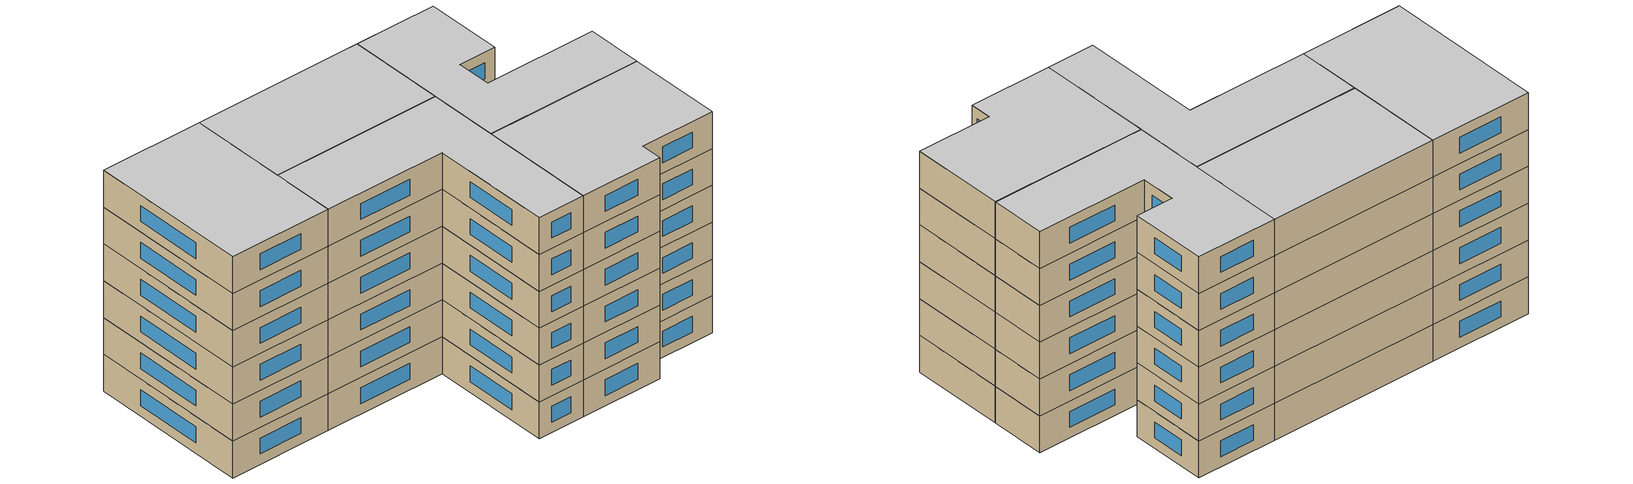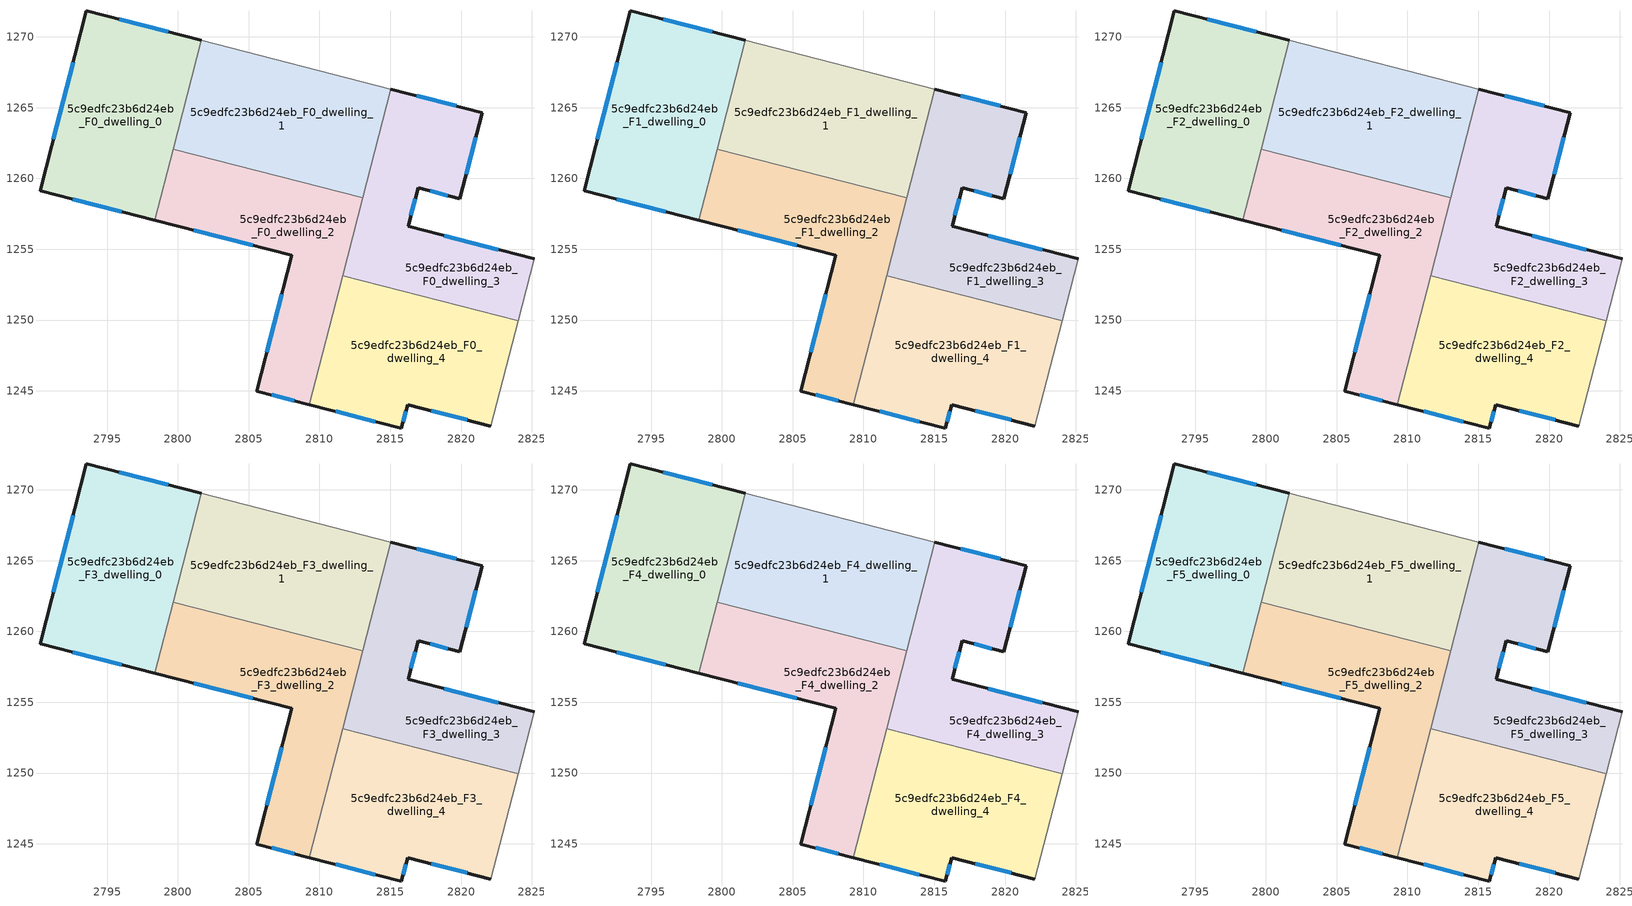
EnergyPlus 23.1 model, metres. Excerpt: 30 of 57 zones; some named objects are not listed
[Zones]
5c9edfc23b6d24eb_F0_dwelling_0
 floor ground (EU_floor_Construction): 2801.64,1269.76 2798.36,1257.05 2790.26,1259.14 2793.54,1271.84 z0
 wall outside (EU_wall_Construction): 2801.64,1269.76 2793.54,1271.84 2790.26,1259.14 2798.36,1257.05 z0:3
 wall to 5c9edfc23b6d24eb_F0_dwelling_1 (EU_wall_Construction): 2799.66,1262.07 2801.64,1269.76 z0:3
 wall to 5c9edfc23b6d24eb_F0_dwelling_2 (EU_wall_Construction): 2798.36,1257.05 2799.66,1262.07 z0:3
 window (EU_Window_Construction): 2792.58,1258.54 2796.05,1257.65 / 2792.6,1268.21 2791.2,1262.77 / 2799.32,1270.35 2795.85,1271.25 z0.86:2.14
5c9edfc23b6d24eb_F0_dwelling_1
 floor ground (EU_floor_Construction): 2815.03,1266.3 2813.05,1258.62 2799.66,1262.07 2801.64,1269.76 z0
 wall to 5c9edfc23b6d24eb_F0_dwelling_2 (EU_wall_Construction): 2799.66,1262.07 2813.05,1258.62 z0:3
 wall adiabatic (EU_wall_Construction): 2815.03,1266.3 2801.64,1269.76 z0:3
 wall to 5c9edfc23b6d24eb_F0_dwelling_3 (EU_wall_Construction): 2813.05,1258.62 2815.03,1266.3 z0:3
5c9edfc23b6d24eb_F0_dwelling_2
 floor ground (EU_floor_Construction): 2813.05,1258.62 2809.29,1244.03 2805.57,1244.99 2808.04,1254.56 2798.36,1257.05 2799.66,1262.07 z0
 wall outside (EU_wall_Construction): 2798.36,1257.05 2808.04,1254.56 2805.57,1244.99 2809.29,1244.03 z0:3
 wall to 5c9edfc23b6d24eb_F0_dwelling_4 (EU_wall_Construction): 2809.29,1244.03 2811.64,1253.13 z0:3
 wall to 5c9edfc23b6d24eb_F0_dwelling_3 (EU_wall_Construction): 2811.64,1253.13 2813.05,1258.62 z0:3
 window (EU_Window_Construction): 2806.63,1244.71 2808.23,1244.3 / 2807.33,1251.82 2806.27,1247.72 / 2801.13,1256.34 2805.27,1255.27 z0.86:2.14
5c9edfc23b6d24eb_F0_dwelling_3
 floor ground (EU_floor_Construction): 2821.49,1264.64 2819.92,1258.57 2816.96,1259.33 2816.26,1256.61 2825.15,1254.32 2824.02,1249.94 2811.64,1253.13 2815.03,1266.3 z0
 wall outside (EU_wall_Construction): 2825.15,1254.32 2816.26,1256.61 2816.96,1259.33 2819.92,1258.57 2821.49,1264.64 2815.03,1266.3 z0:3
 wall adiabatic (EU_wall_Construction): 2824.02,1249.94 2825.15,1254.32 z0:3
 wall to 5c9edfc23b6d24eb_F0_dwelling_4 (EU_wall_Construction): 2811.64,1253.13 2824.02,1249.94 z0:3
 window (EU_Window_Construction): 2820.37,1260.3 2821.04,1262.9 / 2817.81,1259.11 2819.08,1258.79 / 2816.46,1257.39 2816.76,1258.56 / 2822.61,1254.97 2818.8,1255.96 / 2819.64,1265.11 2816.88,1265.83 z0.86:2.14
5c9edfc23b6d24eb_F0_dwelling_4
 floor ground (EU_floor_Construction): 2824.02,1249.94 2822.1,1242.51 2816.22,1244.03 2815.79,1242.35 2809.29,1244.03 2811.64,1253.13 z0
 wall outside (EU_wall_Construction): 2809.29,1244.03 2815.79,1242.35 2816.22,1244.03 2822.1,1242.51 z0:3
 wall adiabatic (EU_wall_Construction): 2822.1,1242.51 2824.02,1249.94 z0:3
 window (EU_Window_Construction): 2811.15,1243.55 2813.93,1242.83 / 2817.9,1243.59 2820.42,1242.94 / 2815.91,1242.83 2816.1,1243.55 z0.86:2.14
5c9edfc23b6d24eb_F1_dwelling_0
 floor to 5c9edfc23b6d24eb_F0_dwelling_0 (EU_floor_Construction): 2801.64,1269.76 2798.36,1257.05 2790.26,1259.14 2793.54,1271.84 z3
 wall outside (EU_wall_Construction): 2801.64,1269.76 2793.54,1271.84 2790.26,1259.14 2798.36,1257.05 z3:6
 wall to 5c9edfc23b6d24eb_F1_dwelling_1 (EU_wall_Construction): 2799.66,1262.07 2801.64,1269.76 z3:6
 wall to 5c9edfc23b6d24eb_F1_dwelling_2 (EU_wall_Construction): 2798.36,1257.05 2799.66,1262.07 z3:6
 window (EU_Window_Construction): 2792.58,1258.54 2796.05,1257.65 / 2792.6,1268.21 2791.2,1262.77 / 2799.32,1270.35 2795.85,1271.25 z3.86:5.14
5c9edfc23b6d24eb_F1_dwelling_1
 floor to 5c9edfc23b6d24eb_F0_dwelling_1 (EU_floor_Construction): 2815.03,1266.3 2813.05,1258.62 2799.66,1262.07 2801.64,1269.76 z3
 wall to 5c9edfc23b6d24eb_F1_dwelling_2 (EU_wall_Construction): 2799.66,1262.07 2813.05,1258.62 z3:6
 wall adiabatic (EU_wall_Construction): 2815.03,1266.3 2801.64,1269.76 z3:6
 wall to 5c9edfc23b6d24eb_F1_dwelling_3 (EU_wall_Construction): 2813.05,1258.62 2815.03,1266.3 z3:6
5c9edfc23b6d24eb_F1_dwelling_2
 floor to 5c9edfc23b6d24eb_F0_dwelling_2 (EU_floor_Construction): 2813.05,1258.62 2809.29,1244.03 2805.57,1244.99 2808.04,1254.56 2798.36,1257.05 2799.66,1262.07 z3
 wall outside (EU_wall_Construction): 2798.36,1257.05 2808.04,1254.56 2805.57,1244.99 2809.29,1244.03 z3:6
 wall to 5c9edfc23b6d24eb_F1_dwelling_4 (EU_wall_Construction): 2809.29,1244.03 2811.64,1253.13 z3:6
 wall to 5c9edfc23b6d24eb_F1_dwelling_3 (EU_wall_Construction): 2811.64,1253.13 2813.05,1258.62 z3:6
 window (EU_Window_Construction): 2806.63,1244.71 2808.23,1244.3 / 2807.33,1251.82 2806.27,1247.72 / 2801.13,1256.34 2805.27,1255.27 z3.86:5.14
5c9edfc23b6d24eb_F1_dwelling_3
 floor to 5c9edfc23b6d24eb_F0_dwelling_3 (EU_floor_Construction): 2821.49,1264.64 2819.92,1258.57 2816.96,1259.33 2816.26,1256.61 2825.15,1254.32 2824.02,1249.94 2811.64,1253.13 2815.03,1266.3 z3
 wall outside (EU_wall_Construction): 2825.15,1254.32 2816.26,1256.61 2816.96,1259.33 2819.92,1258.57 2821.49,1264.64 2815.03,1266.3 z3:6
 wall adiabatic (EU_wall_Construction): 2824.02,1249.94 2825.15,1254.32 z3:6
 wall to 5c9edfc23b6d24eb_F1_dwelling_4 (EU_wall_Construction): 2811.64,1253.13 2824.02,1249.94 z3:6
 window (EU_Window_Construction): 2820.37,1260.3 2821.04,1262.9 / 2817.81,1259.11 2819.08,1258.79 / 2816.46,1257.39 2816.76,1258.56 / 2822.61,1254.97 2818.8,1255.96 / 2819.64,1265.11 2816.88,1265.83 z3.86:5.14
5c9edfc23b6d24eb_F1_dwelling_4
 floor to 5c9edfc23b6d24eb_F0_dwelling_4 (EU_floor_Construction): 2824.02,1249.94 2822.1,1242.51 2816.22,1244.03 2815.79,1242.35 2809.29,1244.03 2811.64,1253.13 z3
 wall outside (EU_wall_Construction): 2809.29,1244.03 2815.79,1242.35 2816.22,1244.03 2822.1,1242.51 z3:6
 wall adiabatic (EU_wall_Construction): 2822.1,1242.51 2824.02,1249.94 z3:6
 window (EU_Window_Construction): 2811.15,1243.55 2813.93,1242.83 / 2817.9,1243.59 2820.42,1242.94 / 2815.91,1242.83 2816.1,1243.55 z3.86:5.14
5c9edfc23b6d24eb_F2_dwelling_0
 floor to 5c9edfc23b6d24eb_F1_dwelling_0 (EU_floor_Construction): 2801.64,1269.76 2798.36,1257.05 2790.26,1259.14 2793.54,1271.84 z6
 wall outside (EU_wall_Construction): 2801.64,1269.76 2793.54,1271.84 2790.26,1259.14 2798.36,1257.05 z6:9
 wall to 5c9edfc23b6d24eb_F2_dwelling_1 (EU_wall_Construction): 2799.66,1262.07 2801.64,1269.76 z6:9
 wall to 5c9edfc23b6d24eb_F2_dwelling_2 (EU_wall_Construction): 2798.36,1257.05 2799.66,1262.07 z6:9
 window (EU_Window_Construction): 2792.58,1258.54 2796.05,1257.65 / 2792.6,1268.21 2791.2,1262.77 / 2799.32,1270.35 2795.85,1271.25 z6.86:8.14
5c9edfc23b6d24eb_F2_dwelling_1
 floor to 5c9edfc23b6d24eb_F1_dwelling_1 (EU_floor_Construction): 2815.03,1266.3 2813.05,1258.62 2799.66,1262.07 2801.64,1269.76 z6
 wall to 5c9edfc23b6d24eb_F2_dwelling_2 (EU_wall_Construction): 2799.66,1262.07 2813.05,1258.62 z6:9
 wall adiabatic (EU_wall_Construction): 2815.03,1266.3 2801.64,1269.76 z6:9
 wall to 5c9edfc23b6d24eb_F2_dwelling_3 (EU_wall_Construction): 2813.05,1258.62 2815.03,1266.3 z6:9
5c9edfc23b6d24eb_F2_dwelling_2
 floor to 5c9edfc23b6d24eb_F1_dwelling_2 (EU_floor_Construction): 2813.05,1258.62 2809.29,1244.03 2805.57,1244.99 2808.04,1254.56 2798.36,1257.05 2799.66,1262.07 z6
 wall outside (EU_wall_Construction): 2798.36,1257.05 2808.04,1254.56 2805.57,1244.99 2809.29,1244.03 z6:9
 wall to 5c9edfc23b6d24eb_F2_dwelling_4 (EU_wall_Construction): 2809.29,1244.03 2811.64,1253.13 z6:9
 wall to 5c9edfc23b6d24eb_F2_dwelling_3 (EU_wall_Construction): 2811.64,1253.13 2813.05,1258.62 z6:9
 window (EU_Window_Construction): 2806.63,1244.71 2808.23,1244.3 / 2807.33,1251.82 2806.27,1247.72 / 2801.13,1256.34 2805.27,1255.27 z6.86:8.14
5c9edfc23b6d24eb_F2_dwelling_3
 floor to 5c9edfc23b6d24eb_F1_dwelling_3 (EU_floor_Construction): 2821.49,1264.64 2819.92,1258.57 2816.96,1259.33 2816.26,1256.61 2825.15,1254.32 2824.02,1249.94 2811.64,1253.13 2815.03,1266.3 z6
 wall outside (EU_wall_Construction): 2825.15,1254.32 2816.26,1256.61 2816.96,1259.33 2819.92,1258.57 2821.49,1264.64 2815.03,1266.3 z6:9
 wall adiabatic (EU_wall_Construction): 2824.02,1249.94 2825.15,1254.32 z6:9
 wall to 5c9edfc23b6d24eb_F2_dwelling_4 (EU_wall_Construction): 2811.64,1253.13 2824.02,1249.94 z6:9
 window (EU_Window_Construction): 2820.37,1260.3 2821.04,1262.9 / 2817.81,1259.11 2819.08,1258.79 / 2816.46,1257.39 2816.76,1258.56 / 2822.61,1254.97 2818.8,1255.96 / 2819.64,1265.11 2816.88,1265.83 z6.86:8.14
5c9edfc23b6d24eb_F2_dwelling_4
 floor to 5c9edfc23b6d24eb_F1_dwelling_4 (EU_floor_Construction): 2824.02,1249.94 2822.1,1242.51 2816.22,1244.03 2815.79,1242.35 2809.29,1244.03 2811.64,1253.13 z6
 wall outside (EU_wall_Construction): 2809.29,1244.03 2815.79,1242.35 2816.22,1244.03 2822.1,1242.51 z6:9
 wall adiabatic (EU_wall_Construction): 2822.1,1242.51 2824.02,1249.94 z6:9
 window (EU_Window_Construction): 2811.15,1243.55 2813.93,1242.83 / 2817.9,1243.59 2820.42,1242.94 / 2815.91,1242.83 2816.1,1243.55 z6.86:8.14
5c9edfc23b6d24eb_F3_dwelling_0
 floor to 5c9edfc23b6d24eb_F2_dwelling_0 (EU_floor_Construction): 2801.64,1269.76 2798.36,1257.05 2790.26,1259.14 2793.54,1271.84 z9
 wall outside (EU_wall_Construction): 2801.64,1269.76 2793.54,1271.84 2790.26,1259.14 2798.36,1257.05 z9:12
 wall to 5c9edfc23b6d24eb_F3_dwelling_1 (EU_wall_Construction): 2799.66,1262.07 2801.64,1269.76 z9:12
 wall to 5c9edfc23b6d24eb_F3_dwelling_2 (EU_wall_Construction): 2798.36,1257.05 2799.66,1262.07 z9:12
 window (EU_Window_Construction): 2792.58,1258.54 2796.05,1257.65 / 2792.6,1268.21 2791.2,1262.77 / 2799.32,1270.35 2795.85,1271.25 z9.86:11.14
5c9edfc23b6d24eb_F3_dwelling_1
 floor to 5c9edfc23b6d24eb_F2_dwelling_1 (EU_floor_Construction): 2815.03,1266.3 2813.05,1258.62 2799.66,1262.07 2801.64,1269.76 z9
 wall to 5c9edfc23b6d24eb_F3_dwelling_2 (EU_wall_Construction): 2799.66,1262.07 2813.05,1258.62 z9:12
 wall adiabatic (EU_wall_Construction): 2815.03,1266.3 2801.64,1269.76 z9:12
 wall to 5c9edfc23b6d24eb_F3_dwelling_3 (EU_wall_Construction): 2813.05,1258.62 2815.03,1266.3 z9:12
5c9edfc23b6d24eb_F3_dwelling_2
 floor to 5c9edfc23b6d24eb_F2_dwelling_2 (EU_floor_Construction): 2813.05,1258.62 2809.29,1244.03 2805.57,1244.99 2808.04,1254.56 2798.36,1257.05 2799.66,1262.07 z9
 wall outside (EU_wall_Construction): 2798.36,1257.05 2808.04,1254.56 2805.57,1244.99 2809.29,1244.03 z9:12
 wall to 5c9edfc23b6d24eb_F3_dwelling_4 (EU_wall_Construction): 2809.29,1244.03 2811.64,1253.13 z9:12
 wall to 5c9edfc23b6d24eb_F3_dwelling_3 (EU_wall_Construction): 2811.64,1253.13 2813.05,1258.62 z9:12
 window (EU_Window_Construction): 2806.63,1244.71 2808.23,1244.3 / 2807.33,1251.82 2806.27,1247.72 / 2801.13,1256.34 2805.27,1255.27 z9.86:11.14
5c9edfc23b6d24eb_F3_dwelling_3
 floor to 5c9edfc23b6d24eb_F2_dwelling_3 (EU_floor_Construction): 2821.49,1264.64 2819.92,1258.57 2816.96,1259.33 2816.26,1256.61 2825.15,1254.32 2824.02,1249.94 2811.64,1253.13 2815.03,1266.3 z9
 wall outside (EU_wall_Construction): 2825.15,1254.32 2816.26,1256.61 2816.96,1259.33 2819.92,1258.57 2821.49,1264.64 2815.03,1266.3 z9:12
 wall adiabatic (EU_wall_Construction): 2824.02,1249.94 2825.15,1254.32 z9:12
 wall to 5c9edfc23b6d24eb_F3_dwelling_4 (EU_wall_Construction): 2811.64,1253.13 2824.02,1249.94 z9:12
 window (EU_Window_Construction): 2820.37,1260.3 2821.04,1262.9 / 2817.81,1259.11 2819.08,1258.79 / 2816.46,1257.39 2816.76,1258.56 / 2822.61,1254.97 2818.8,1255.96 / 2819.64,1265.11 2816.88,1265.83 z9.86:11.14
5c9edfc23b6d24eb_F3_dwelling_4
 floor to 5c9edfc23b6d24eb_F2_dwelling_4 (EU_floor_Construction): 2824.02,1249.94 2822.1,1242.51 2816.22,1244.03 2815.79,1242.35 2809.29,1244.03 2811.64,1253.13 z9
 wall outside (EU_wall_Construction): 2809.29,1244.03 2815.79,1242.35 2816.22,1244.03 2822.1,1242.51 z9:12
 wall adiabatic (EU_wall_Construction): 2822.1,1242.51 2824.02,1249.94 z9:12
 window (EU_Window_Construction): 2811.15,1243.55 2813.93,1242.83 / 2817.9,1243.59 2820.42,1242.94 / 2815.91,1242.83 2816.1,1243.55 z9.86:11.14
5c9edfc23b6d24eb_F4_dwelling_0
 floor to 5c9edfc23b6d24eb_F3_dwelling_0 (EU_floor_Construction): 2801.64,1269.76 2798.36,1257.05 2790.26,1259.14 2793.54,1271.84 z12
 wall outside (EU_wall_Construction): 2801.64,1269.76 2793.54,1271.84 2790.26,1259.14 2798.36,1257.05 z12:15
 wall to 5c9edfc23b6d24eb_F4_dwelling_1 (EU_wall_Construction): 2799.66,1262.07 2801.64,1269.76 z12:15
 wall to 5c9edfc23b6d24eb_F4_dwelling_2 (EU_wall_Construction): 2798.36,1257.05 2799.66,1262.07 z12:15
 window (EU_Window_Construction): 2792.58,1258.54 2796.05,1257.65 / 2792.6,1268.21 2791.2,1262.77 / 2799.32,1270.35 2795.85,1271.25 z12.86:14.14
5c9edfc23b6d24eb_F4_dwelling_1
 floor to 5c9edfc23b6d24eb_F3_dwelling_1 (EU_floor_Construction): 2815.03,1266.3 2813.05,1258.62 2799.66,1262.07 2801.64,1269.76 z12
 wall to 5c9edfc23b6d24eb_F4_dwelling_2 (EU_wall_Construction): 2799.66,1262.07 2813.05,1258.62 z12:15
 wall adiabatic (EU_wall_Construction): 2815.03,1266.3 2801.64,1269.76 z12:15
 wall to 5c9edfc23b6d24eb_F4_dwelling_3 (EU_wall_Construction): 2813.05,1258.62 2815.03,1266.3 z12:15
5c9edfc23b6d24eb_F4_dwelling_2
 floor to 5c9edfc23b6d24eb_F3_dwelling_2 (EU_floor_Construction): 2813.05,1258.62 2809.29,1244.03 2805.57,1244.99 2808.04,1254.56 2798.36,1257.05 2799.66,1262.07 z12
 wall outside (EU_wall_Construction): 2798.36,1257.05 2808.04,1254.56 2805.57,1244.99 2809.29,1244.03 z12:15
 wall to 5c9edfc23b6d24eb_F4_dwelling_4 (EU_wall_Construction): 2809.29,1244.03 2811.64,1253.13 z12:15
 wall to 5c9edfc23b6d24eb_F4_dwelling_3 (EU_wall_Construction): 2811.64,1253.13 2813.05,1258.62 z12:15
 window (EU_Window_Construction): 2806.63,1244.71 2808.23,1244.3 / 2807.33,1251.82 2806.27,1247.72 / 2801.13,1256.34 2805.27,1255.27 z12.86:14.14
5c9edfc23b6d24eb_F4_dwelling_3
 floor to 5c9edfc23b6d24eb_F3_dwelling_3 (EU_floor_Construction): 2821.49,1264.64 2819.92,1258.57 2816.96,1259.33 2816.26,1256.61 2825.15,1254.32 2824.02,1249.94 2811.64,1253.13 2815.03,1266.3 z12
 wall outside (EU_wall_Construction): 2825.15,1254.32 2816.26,1256.61 2816.96,1259.33 2819.92,1258.57 2821.49,1264.64 2815.03,1266.3 z12:15
 wall adiabatic (EU_wall_Construction): 2824.02,1249.94 2825.15,1254.32 z12:15
 wall to 5c9edfc23b6d24eb_F4_dwelling_4 (EU_wall_Construction): 2811.64,1253.13 2824.02,1249.94 z12:15
 window (EU_Window_Construction): 2820.37,1260.3 2821.04,1262.9 / 2817.81,1259.11 2819.08,1258.79 / 2816.46,1257.39 2816.76,1258.56 / 2822.61,1254.97 2818.8,1255.96 / 2819.64,1265.11 2816.88,1265.83 z12.86:14.14
5c9edfc23b6d24eb_F4_dwelling_4
 floor to 5c9edfc23b6d24eb_F3_dwelling_4 (EU_floor_Construction): 2824.02,1249.94 2822.1,1242.51 2816.22,1244.03 2815.79,1242.35 2809.29,1244.03 2811.64,1253.13 z12
 wall outside (EU_wall_Construction): 2809.29,1244.03 2815.79,1242.35 2816.22,1244.03 2822.1,1242.51 z12:15
 wall adiabatic (EU_wall_Construction): 2822.1,1242.51 2824.02,1249.94 z12:15
 window (EU_Window_Construction): 2811.15,1243.55 2813.93,1242.83 / 2817.9,1243.59 2820.42,1242.94 / 2815.91,1242.83 2816.1,1243.55 z12.86:14.14
5c9edfc23b6d24eb_F5_dwelling_0
 floor to 5c9edfc23b6d24eb_F4_dwelling_0 (EU_floor_Construction): 2801.64,1269.76 2798.36,1257.05 2790.26,1259.14 2793.54,1271.84 z15
 wall outside (EU_wall_Construction): 2801.64,1269.76 2793.54,1271.84 2790.26,1259.14 2798.36,1257.05 z15:18
 wall to 5c9edfc23b6d24eb_F5_dwelling_1 (EU_wall_Construction): 2799.66,1262.07 2801.64,1269.76 z15:18
 wall to 5c9edfc23b6d24eb_F5_dwelling_2 (EU_wall_Construction): 2798.36,1257.05 2799.66,1262.07 z15:18
 window (EU_Window_Construction): 2792.58,1258.54 2796.05,1257.65 / 2792.6,1268.21 2791.2,1262.77 / 2799.32,1270.35 2795.85,1271.25 z15.86:17.14
 ceiling to 5c9edfc23b6d24eb_F6_dwelling_0 (EU_floor_Construction): 2798.36,1257.05 2801.64,1269.76 2793.54,1271.84 2790.26,1259.14 z18
5c9edfc23b6d24eb_F5_dwelling_1
 floor to 5c9edfc23b6d24eb_F4_dwelling_1 (EU_floor_Construction): 2815.03,1266.3 2813.05,1258.62 2799.66,1262.07 2801.64,1269.76 z15
 wall to 5c9edfc23b6d24eb_F5_dwelling_2 (EU_wall_Construction): 2799.66,1262.07 2813.05,1258.62 z15:18
 wall adiabatic (EU_wall_Construction): 2815.03,1266.3 2801.64,1269.76 z15:18
 wall to 5c9edfc23b6d24eb_F5_dwelling_3 (EU_wall_Construction): 2813.05,1258.62 2815.03,1266.3 z15:18
 ceiling to 5c9edfc23b6d24eb_F6_dwelling_1 (EU_floor_Construction): 2813.05,1258.62 2815.03,1266.3 2801.64,1269.76 2799.66,1262.07 z18
5c9edfc23b6d24eb_F5_dwelling_2
 floor to 5c9edfc23b6d24eb_F4_dwelling_2 (EU_floor_Construction): 2813.05,1258.62 2809.29,1244.03 2805.57,1244.99 2808.04,1254.56 2798.36,1257.05 2799.66,1262.07 z15
 wall outside (EU_wall_Construction): 2798.36,1257.05 2808.04,1254.56 2805.57,1244.99 2809.29,1244.03 z15:18
 wall to 5c9edfc23b6d24eb_F5_dwelling_4 (EU_wall_Construction): 2809.29,1244.03 2811.64,1253.13 z15:18
 wall to 5c9edfc23b6d24eb_F5_dwelling_3 (EU_wall_Construction): 2811.64,1253.13 2813.05,1258.62 z15:18
 window (EU_Window_Construction): 2806.63,1244.71 2808.23,1244.3 / 2807.33,1251.82 2806.27,1247.72 / 2801.13,1256.34 2805.27,1255.27 z15.86:17.14
 ceiling to 5c9edfc23b6d24eb_F6_dwelling_2 (EU_floor_Construction): 2809.29,1244.03 2813.05,1258.62 2799.66,1262.07 2798.36,1257.05 2808.04,1254.56 2805.57,1244.99 z18
5c9edfc23b6d24eb_F5_dwelling_3
 floor to 5c9edfc23b6d24eb_F4_dwelling_3 (EU_floor_Construction): 2821.49,1264.64 2819.92,1258.57 2816.96,1259.33 2816.26,1256.61 2825.15,1254.32 2824.02,1249.94 2811.64,1253.13 2815.03,1266.3 z15
 wall outside (EU_wall_Construction): 2825.15,1254.32 2816.26,1256.61 2816.96,1259.33 2819.92,1258.57 2821.49,1264.64 2815.03,1266.3 z15:18
 wall adiabatic (EU_wall_Construction): 2824.02,1249.94 2825.15,1254.32 z15:18
 wall to 5c9edfc23b6d24eb_F5_dwelling_4 (EU_wall_Construction): 2811.64,1253.13 2824.02,1249.94 z15:18
 window (EU_Window_Construction): 2820.37,1260.3 2821.04,1262.9 / 2817.81,1259.11 2819.08,1258.79 / 2816.46,1257.39 2816.76,1258.56 / 2822.61,1254.97 2818.8,1255.96 / 2819.64,1265.11 2816.88,1265.83 z15.86:17.14
 ceiling to 5c9edfc23b6d24eb_F6_dwelling_3 (EU_floor_Construction): 2824.02,1249.94 2825.15,1254.32 2816.26,1256.61 2816.96,1259.33 2819.92,1258.57 2821.49,1264.64 2815.03,1266.3 2811.64,1253.13 z18
5c9edfc23b6d24eb_F5_dwelling_4
 floor to 5c9edfc23b6d24eb_F4_dwelling_4 (EU_floor_Construction): 2824.02,1249.94 2822.1,1242.51 2816.22,1244.03 2815.79,1242.35 2809.29,1244.03 2811.64,1253.13 z15
 wall outside (EU_wall_Construction): 2809.29,1244.03 2815.79,1242.35 2816.22,1244.03 2822.1,1242.51 z15:18
 wall adiabatic (EU_wall_Construction): 2822.1,1242.51 2824.02,1249.94 z15:18
 window (EU_Window_Construction): 2811.15,1243.55 2813.93,1242.83 / 2817.9,1243.59 2820.42,1242.94 / 2815.91,1242.83 2816.1,1243.55 z15.86:17.14
 ceiling to 5c9edfc23b6d24eb_F6_dwelling_4 (EU_floor_Construction): 2822.1,1242.51 2824.02,1249.94 2811.64,1253.13 2809.29,1244.03 2815.79,1242.35 2816.22,1244.03 z18
[Building]
EU S2 Campaign: North Axis=0; Terrain=City; Solar Distribution=FullExterior
[Site:Location]
Helsinki-Vantaa.AP: Latitude=60.317; Longitude=24.963; Time Zone=2; Elevation=54.6
[SizingPeriod:WeatherFileDays]
AnnualSizingPeriod: Begin Month=1; Begin Day of Month=1; End Month=12; End Day of Month=31; Day of Week for Start Day=Monday; Use Weather File Daylight Saving Period=No; Use Weather File Rain and Snow Indicators=No
[MATERIAL]
EU_InternalMass_Material: Roughness=MediumRough; Thickness=0.1; Conductivity=1; Density=1800; Specific Heat=900; Thermal Absorptance=0.9; Solar Absorptance=0.7; Visible Absorptance=0.7
[MATERIAL:NOMASS] Roughness=MediumRough; Thermal Absorptance=0.9; Solar Absorptance=0.7; Visible Absorptance=0.7
Name | Thermal Resistance
EU_wall_NoMass | 5.91765
EU_floor_NoMass | 6.2875
[WINDOWMATERIAL:SIMPLEGLAZINGSYSTEM]
EU_Window_SimpleGlazing: UFactor=0.994035; Solar Heat Gain Coefficient=0.7; Visible Transmittance=0.7
[CONSTRUCTION]
EU_wall_Construction: EU_wall_NoMass
EU_floor_Construction: EU_floor_NoMass
EU_Window_Construction: EU_Window_SimpleGlazing
EU_InternalMass_Construction: EU_InternalMass_Material
[ZONE] Type=1; Multiplier=1; Ceiling Height=autocalculate; Floor Area=autocalculate; Part of Total Floor Area=Yes
Name | Volume
5c9edfc23b6d24eb_F0_dwelling_0; 5c9edfc23b6d24eb_F1_dwelling_0; 5c9edfc23b6d24eb_F2_dwelling_0; 5c9edfc23b6d24eb_F3_dwelling_0; 5c9edfc23b6d24eb_F4_dwelling_0; 5c9edfc23b6d24eb_F5_dwelling_0 | 329.24
5c9edfc23b6d24eb_F0_dwelling_1; 5c9edfc23b6d24eb_F1_dwelling_1; 5c9edfc23b6d24eb_F2_dwelling_1; 5c9edfc23b6d24eb_F3_dwelling_1; 5c9edfc23b6d24eb_F4_dwelling_1; 5c9edfc23b6d24eb_F5_dwelling_1 | 329.251
5c9edfc23b6d24eb_F0_dwelling_2; 5c9edfc23b6d24eb_F1_dwelling_2; 5c9edfc23b6d24eb_F2_dwelling_2; 5c9edfc23b6d24eb_F3_dwelling_2; 5c9edfc23b6d24eb_F4_dwelling_2; 5c9edfc23b6d24eb_F5_dwelling_2 | 329.258
5c9edfc23b6d24eb_F0_dwelling_3; 5c9edfc23b6d24eb_F1_dwelling_3; 5c9edfc23b6d24eb_F2_dwelling_3; 5c9edfc23b6d24eb_F3_dwelling_3; 5c9edfc23b6d24eb_F4_dwelling_3; 5c9edfc23b6d24eb_F5_dwelling_3 | 329.235
5c9edfc23b6d24eb_F0_dwelling_4; 5c9edfc23b6d24eb_F1_dwelling_4; 5c9edfc23b6d24eb_F2_dwelling_4; 5c9edfc23b6d24eb_F3_dwelling_4; 5c9edfc23b6d24eb_F4_dwelling_4; 5c9edfc23b6d24eb_F5_dwelling_4 | 329.231
[INTERNALMASS] Construction=EU_InternalMass_Construction
Name | Zone or ZoneList | Surface Area
5c9edfc23b6d24eb_F0_dwelling_0_EU_InternalMass | 5c9edfc23b6d24eb_F0_dwelling_0 | 109.746
5c9edfc23b6d24eb_F0_dwelling_1_EU_InternalMass | 5c9edfc23b6d24eb_F0_dwelling_1 | 109.748
5c9edfc23b6d24eb_F0_dwelling_2_EU_InternalMass | 5c9edfc23b6d24eb_F0_dwelling_2 | 109.755
5c9edfc23b6d24eb_F0_dwelling_3_EU_InternalMass | 5c9edfc23b6d24eb_F0_dwelling_3 | 109.744
5c9edfc23b6d24eb_F0_dwelling_4_EU_InternalMass | 5c9edfc23b6d24eb_F0_dwelling_4 | 109.743
5c9edfc23b6d24eb_F1_dwelling_0_EU_InternalMass | 5c9edfc23b6d24eb_F1_dwelling_0 | 109.746
5c9edfc23b6d24eb_F1_dwelling_1_EU_InternalMass | 5c9edfc23b6d24eb_F1_dwelling_1 | 109.748
5c9edfc23b6d24eb_F1_dwelling_2_EU_InternalMass | 5c9edfc23b6d24eb_F1_dwelling_2 | 109.755
5c9edfc23b6d24eb_F1_dwelling_3_EU_InternalMass | 5c9edfc23b6d24eb_F1_dwelling_3 | 109.744
5c9edfc23b6d24eb_F1_dwelling_4_EU_InternalMass | 5c9edfc23b6d24eb_F1_dwelling_4 | 109.743
5c9edfc23b6d24eb_F2_dwelling_0_EU_InternalMass | 5c9edfc23b6d24eb_F2_dwelling_0 | 109.746
5c9edfc23b6d24eb_F2_dwelling_1_EU_InternalMass | 5c9edfc23b6d24eb_F2_dwelling_1 | 109.748
5c9edfc23b6d24eb_F2_dwelling_2_EU_InternalMass | 5c9edfc23b6d24eb_F2_dwelling_2 | 109.755
5c9edfc23b6d24eb_F2_dwelling_3_EU_InternalMass | 5c9edfc23b6d24eb_F2_dwelling_3 | 109.744
5c9edfc23b6d24eb_F2_dwelling_4_EU_InternalMass | 5c9edfc23b6d24eb_F2_dwelling_4 | 109.743
5c9edfc23b6d24eb_F3_dwelling_0_EU_InternalMass | 5c9edfc23b6d24eb_F3_dwelling_0 | 109.746
5c9edfc23b6d24eb_F3_dwelling_1_EU_InternalMass | 5c9edfc23b6d24eb_F3_dwelling_1 | 109.748
5c9edfc23b6d24eb_F3_dwelling_2_EU_InternalMass | 5c9edfc23b6d24eb_F3_dwelling_2 | 109.755
5c9edfc23b6d24eb_F3_dwelling_3_EU_InternalMass | 5c9edfc23b6d24eb_F3_dwelling_3 | 109.744
5c9edfc23b6d24eb_F3_dwelling_4_EU_InternalMass | 5c9edfc23b6d24eb_F3_dwelling_4 | 109.743
5c9edfc23b6d24eb_F4_dwelling_0_EU_InternalMass | 5c9edfc23b6d24eb_F4_dwelling_0 | 109.746
5c9edfc23b6d24eb_F4_dwelling_1_EU_InternalMass | 5c9edfc23b6d24eb_F4_dwelling_1 | 109.748
5c9edfc23b6d24eb_F4_dwelling_2_EU_InternalMass | 5c9edfc23b6d24eb_F4_dwelling_2 | 109.755
5c9edfc23b6d24eb_F4_dwelling_3_EU_InternalMass | 5c9edfc23b6d24eb_F4_dwelling_3 | 109.744
5c9edfc23b6d24eb_F4_dwelling_4_EU_InternalMass | 5c9edfc23b6d24eb_F4_dwelling_4 | 109.743
5c9edfc23b6d24eb_F5_dwelling_0_EU_InternalMass | 5c9edfc23b6d24eb_F5_dwelling_0 | 109.746
5c9edfc23b6d24eb_F5_dwelling_1_EU_InternalMass | 5c9edfc23b6d24eb_F5_dwelling_1 | 109.748
5c9edfc23b6d24eb_F5_dwelling_2_EU_InternalMass | 5c9edfc23b6d24eb_F5_dwelling_2 | 109.755
5c9edfc23b6d24eb_F5_dwelling_3_EU_InternalMass | 5c9edfc23b6d24eb_F5_dwelling_3 | 109.744
5c9edfc23b6d24eb_F5_dwelling_4_EU_InternalMass | 5c9edfc23b6d24eb_F5_dwelling_4 | 109.743
[OTHEREQUIPMENT] Fuel Type=Electricity; Design Level Calculation Method=Watts/Area; Power per Zone Floor Area=1; Fraction Latent=0; Fraction Radiant=0; Fraction Lost=0; Carbon Dioxide Generation Rate=0; EndUse Subcategory=EU_Step8_InternalGains
Name | Zone or ZoneList or Space or SpaceList | Schedule
EU_Step8_InternalGain_5c9edfc23b6d24eb_F0_dwelling_0_f000 | 5c9edfc23b6d24eb_F0_dwelling_0 | EU_Step8_GainSchedule_5c9edfc23b6d24eb_F0_dwelling_0_f000
EU_Step8_InternalGain_5c9edfc23b6d24eb_F0_dwelling_1_f000 | 5c9edfc23b6d24eb_F0_dwelling_1 | EU_Step8_GainSchedule_5c9edfc23b6d24eb_F0_dwelling_1_f000
EU_Step8_InternalGain_5c9edfc23b6d24eb_F0_dwelling_2_f000 | 5c9edfc23b6d24eb_F0_dwelling_2 | EU_Step8_GainSchedule_5c9edfc23b6d24eb_F0_dwelling_2_f000
EU_Step8_InternalGain_5c9edfc23b6d24eb_F0_dwelling_3_f000 | 5c9edfc23b6d24eb_F0_dwelling_3 | EU_Step8_GainSchedule_5c9edfc23b6d24eb_F0_dwelling_3_f000
EU_Step8_InternalGain_5c9edfc23b6d24eb_F0_dwelling_4_f000 | 5c9edfc23b6d24eb_F0_dwelling_4 | EU_Step8_GainSchedule_5c9edfc23b6d24eb_F0_dwelling_4_f000
EU_Step8_InternalGain_5c9edfc23b6d24eb_F1_dwelling_0_f000 | 5c9edfc23b6d24eb_F1_dwelling_0 | EU_Step8_GainSchedule_5c9edfc23b6d24eb_F1_dwelling_0_f000
EU_Step8_InternalGain_5c9edfc23b6d24eb_F1_dwelling_1_f000 | 5c9edfc23b6d24eb_F1_dwelling_1 | EU_Step8_GainSchedule_5c9edfc23b6d24eb_F1_dwelling_1_f000
EU_Step8_InternalGain_5c9edfc23b6d24eb_F1_dwelling_2_f000 | 5c9edfc23b6d24eb_F1_dwelling_2 | EU_Step8_GainSchedule_5c9edfc23b6d24eb_F1_dwelling_2_f000
EU_Step8_InternalGain_5c9edfc23b6d24eb_F1_dwelling_3_f000 | 5c9edfc23b6d24eb_F1_dwelling_3 | EU_Step8_GainSchedule_5c9edfc23b6d24eb_F1_dwelling_3_f000
EU_Step8_InternalGain_5c9edfc23b6d24eb_F1_dwelling_4_f000 | 5c9edfc23b6d24eb_F1_dwelling_4 | EU_Step8_GainSchedule_5c9edfc23b6d24eb_F1_dwelling_4_f000
EU_Step8_InternalGain_5c9edfc23b6d24eb_F2_dwelling_0_f000 | 5c9edfc23b6d24eb_F2_dwelling_0 | EU_Step8_GainSchedule_5c9edfc23b6d24eb_F2_dwelling_0_f000
EU_Step8_InternalGain_5c9edfc23b6d24eb_F2_dwelling_1_f000 | 5c9edfc23b6d24eb_F2_dwelling_1 | EU_Step8_GainSchedule_5c9edfc23b6d24eb_F2_dwelling_1_f000
EU_Step8_InternalGain_5c9edfc23b6d24eb_F2_dwelling_2_f000 | 5c9edfc23b6d24eb_F2_dwelling_2 | EU_Step8_GainSchedule_5c9edfc23b6d24eb_F2_dwelling_2_f000
EU_Step8_InternalGain_5c9edfc23b6d24eb_F2_dwelling_3_f000 | 5c9edfc23b6d24eb_F2_dwelling_3 | EU_Step8_GainSchedule_5c9edfc23b6d24eb_F2_dwelling_3_f000
EU_Step8_InternalGain_5c9edfc23b6d24eb_F2_dwelling_4_f000 | 5c9edfc23b6d24eb_F2_dwelling_4 | EU_Step8_GainSchedule_5c9edfc23b6d24eb_F2_dwelling_4_f000
EU_Step8_InternalGain_5c9edfc23b6d24eb_F3_dwelling_0_f000 | 5c9edfc23b6d24eb_F3_dwelling_0 | EU_Step8_GainSchedule_5c9edfc23b6d24eb_F3_dwelling_0_f000
EU_Step8_InternalGain_5c9edfc23b6d24eb_F3_dwelling_1_f000 | 5c9edfc23b6d24eb_F3_dwelling_1 | EU_Step8_GainSchedule_5c9edfc23b6d24eb_F3_dwelling_1_f000
EU_Step8_InternalGain_5c9edfc23b6d24eb_F3_dwelling_2_f000 | 5c9edfc23b6d24eb_F3_dwelling_2 | EU_Step8_GainSchedule_5c9edfc23b6d24eb_F3_dwelling_2_f000
EU_Step8_InternalGain_5c9edfc23b6d24eb_F3_dwelling_3_f000 | 5c9edfc23b6d24eb_F3_dwelling_3 | EU_Step8_GainSchedule_5c9edfc23b6d24eb_F3_dwelling_3_f000
EU_Step8_InternalGain_5c9edfc23b6d24eb_F3_dwelling_4_f000 | 5c9edfc23b6d24eb_F3_dwelling_4 | EU_Step8_GainSchedule_5c9edfc23b6d24eb_F3_dwelling_4_f000
EU_Step8_InternalGain_5c9edfc23b6d24eb_F4_dwelling_0_f000 | 5c9edfc23b6d24eb_F4_dwelling_0 | EU_Step8_GainSchedule_5c9edfc23b6d24eb_F4_dwelling_0_f000
EU_Step8_InternalGain_5c9edfc23b6d24eb_F4_dwelling_1_f000 | 5c9edfc23b6d24eb_F4_dwelling_1 | EU_Step8_GainSchedule_5c9edfc23b6d24eb_F4_dwelling_1_f000
EU_Step8_InternalGain_5c9edfc23b6d24eb_F4_dwelling_2_f000 | 5c9edfc23b6d24eb_F4_dwelling_2 | EU_Step8_GainSchedule_5c9edfc23b6d24eb_F4_dwelling_2_f000
EU_Step8_InternalGain_5c9edfc23b6d24eb_F4_dwelling_3_f000 | 5c9edfc23b6d24eb_F4_dwelling_3 | EU_Step8_GainSchedule_5c9edfc23b6d24eb_F4_dwelling_3_f000
EU_Step8_InternalGain_5c9edfc23b6d24eb_F4_dwelling_4_f000 | 5c9edfc23b6d24eb_F4_dwelling_4 | EU_Step8_GainSchedule_5c9edfc23b6d24eb_F4_dwelling_4_f000
EU_Step8_InternalGain_5c9edfc23b6d24eb_F5_dwelling_0_f000 | 5c9edfc23b6d24eb_F5_dwelling_0 | EU_Step8_GainSchedule_5c9edfc23b6d24eb_F5_dwelling_0_f000
EU_Step8_InternalGain_5c9edfc23b6d24eb_F5_dwelling_1_f000 | 5c9edfc23b6d24eb_F5_dwelling_1 | EU_Step8_GainSchedule_5c9edfc23b6d24eb_F5_dwelling_1_f000
EU_Step8_InternalGain_5c9edfc23b6d24eb_F5_dwelling_2_f000 | 5c9edfc23b6d24eb_F5_dwelling_2 | EU_Step8_GainSchedule_5c9edfc23b6d24eb_F5_dwelling_2_f000
EU_Step8_InternalGain_5c9edfc23b6d24eb_F5_dwelling_3_f000 | 5c9edfc23b6d24eb_F5_dwelling_3 | EU_Step8_GainSchedule_5c9edfc23b6d24eb_F5_dwelling_3_f000
EU_Step8_InternalGain_5c9edfc23b6d24eb_F5_dwelling_4_f000 | 5c9edfc23b6d24eb_F5_dwelling_4 | EU_Step8_GainSchedule_5c9edfc23b6d24eb_F5_dwelling_4_f000
[ZONEVENTILATION:DESIGNFLOWRATE] Schedule=EU_AlwaysOn; Design Flow Rate Calculation Method=AirChanges/Hour; Air Changes per Hour=0.596421; Ventilation Type=Natural; Fan Pressure Rise=0; Fan Total Efficiency=1; Constant Term Coefficient=1; Temperature Term Coefficient=0; Velocity Term Coefficient=0; Velocity Squared Term Coefficient=0; Minimum Indoor Temperature=-100; Maximum Indoor Temperature=100; Delta Temperature=-100; Minimum Outdoor Temperature=-100; Maximum Outdoor Temperature=100; Maximum Wind Speed=40
Name | Zone or ZoneList or Space or SpaceList
EU_ConstantAir_5c9edfc23b6d24eb_F0_dwelling_0 | 5c9edfc23b6d24eb_F0_dwelling_0
EU_ConstantAir_5c9edfc23b6d24eb_F0_dwelling_1 | 5c9edfc23b6d24eb_F0_dwelling_1
EU_ConstantAir_5c9edfc23b6d24eb_F0_dwelling_2 | 5c9edfc23b6d24eb_F0_dwelling_2
EU_ConstantAir_5c9edfc23b6d24eb_F0_dwelling_3 | 5c9edfc23b6d24eb_F0_dwelling_3
EU_ConstantAir_5c9edfc23b6d24eb_F0_dwelling_4 | 5c9edfc23b6d24eb_F0_dwelling_4
EU_ConstantAir_5c9edfc23b6d24eb_F1_dwelling_0 | 5c9edfc23b6d24eb_F1_dwelling_0
EU_ConstantAir_5c9edfc23b6d24eb_F1_dwelling_1 | 5c9edfc23b6d24eb_F1_dwelling_1
EU_ConstantAir_5c9edfc23b6d24eb_F1_dwelling_2 | 5c9edfc23b6d24eb_F1_dwelling_2
EU_ConstantAir_5c9edfc23b6d24eb_F1_dwelling_3 | 5c9edfc23b6d24eb_F1_dwelling_3
EU_ConstantAir_5c9edfc23b6d24eb_F1_dwelling_4 | 5c9edfc23b6d24eb_F1_dwelling_4
EU_ConstantAir_5c9edfc23b6d24eb_F2_dwelling_0 | 5c9edfc23b6d24eb_F2_dwelling_0
EU_ConstantAir_5c9edfc23b6d24eb_F2_dwelling_1 | 5c9edfc23b6d24eb_F2_dwelling_1
EU_ConstantAir_5c9edfc23b6d24eb_F2_dwelling_2 | 5c9edfc23b6d24eb_F2_dwelling_2
EU_ConstantAir_5c9edfc23b6d24eb_F2_dwelling_3 | 5c9edfc23b6d24eb_F2_dwelling_3
EU_ConstantAir_5c9edfc23b6d24eb_F2_dwelling_4 | 5c9edfc23b6d24eb_F2_dwelling_4
EU_ConstantAir_5c9edfc23b6d24eb_F3_dwelling_0 | 5c9edfc23b6d24eb_F3_dwelling_0
EU_ConstantAir_5c9edfc23b6d24eb_F3_dwelling_1 | 5c9edfc23b6d24eb_F3_dwelling_1
EU_ConstantAir_5c9edfc23b6d24eb_F3_dwelling_2 | 5c9edfc23b6d24eb_F3_dwelling_2
EU_ConstantAir_5c9edfc23b6d24eb_F3_dwelling_3 | 5c9edfc23b6d24eb_F3_dwelling_3
EU_ConstantAir_5c9edfc23b6d24eb_F3_dwelling_4 | 5c9edfc23b6d24eb_F3_dwelling_4
EU_ConstantAir_5c9edfc23b6d24eb_F4_dwelling_0 | 5c9edfc23b6d24eb_F4_dwelling_0
EU_ConstantAir_5c9edfc23b6d24eb_F4_dwelling_1 | 5c9edfc23b6d24eb_F4_dwelling_1
EU_ConstantAir_5c9edfc23b6d24eb_F4_dwelling_2 | 5c9edfc23b6d24eb_F4_dwelling_2
EU_ConstantAir_5c9edfc23b6d24eb_F4_dwelling_3 | 5c9edfc23b6d24eb_F4_dwelling_3
EU_ConstantAir_5c9edfc23b6d24eb_F4_dwelling_4 | 5c9edfc23b6d24eb_F4_dwelling_4
EU_ConstantAir_5c9edfc23b6d24eb_F5_dwelling_0 | 5c9edfc23b6d24eb_F5_dwelling_0
EU_ConstantAir_5c9edfc23b6d24eb_F5_dwelling_1 | 5c9edfc23b6d24eb_F5_dwelling_1
EU_ConstantAir_5c9edfc23b6d24eb_F5_dwelling_2 | 5c9edfc23b6d24eb_F5_dwelling_2
EU_ConstantAir_5c9edfc23b6d24eb_F5_dwelling_3 | 5c9edfc23b6d24eb_F5_dwelling_3
EU_ConstantAir_5c9edfc23b6d24eb_F5_dwelling_4 | 5c9edfc23b6d24eb_F5_dwelling_4
[HVACTEMPLATE:THERMOSTAT] Constant Heating Setpoint=20; Constant Cooling Setpoint=50
EU_HeatOnly_5c9edfc23b6d24eb_F0_dwelling_0; EU_HeatOnly_5c9edfc23b6d24eb_F0_dwelling_1; EU_HeatOnly_5c9edfc23b6d24eb_F0_dwelling_2; EU_HeatOnly_5c9edfc23b6d24eb_F0_dwelling_3; EU_HeatOnly_5c9edfc23b6d24eb_F0_dwelling_4; EU_HeatOnly_5c9edfc23b6d24eb_F1_dwelling_0; EU_HeatOnly_5c9edfc23b6d24eb_F1_dwelling_1; EU_HeatOnly_5c9edfc23b6d24eb_F1_dwelling_2; EU_HeatOnly_5c9edfc23b6d24eb_F1_dwelling_3; EU_HeatOnly_5c9edfc23b6d24eb_F1_dwelling_4; EU_HeatOnly_5c9edfc23b6d24eb_F2_dwelling_0; EU_HeatOnly_5c9edfc23b6d24eb_F2_dwelling_1; EU_HeatOnly_5c9edfc23b6d24eb_F2_dwelling_2; EU_HeatOnly_5c9edfc23b6d24eb_F2_dwelling_3; EU_HeatOnly_5c9edfc23b6d24eb_F2_dwelling_4; EU_HeatOnly_5c9edfc23b6d24eb_F3_dwelling_0; EU_HeatOnly_5c9edfc23b6d24eb_F3_dwelling_1; EU_HeatOnly_5c9edfc23b6d24eb_F3_dwelling_2
[HVACTEMPLATE:ZONE:IDEALLOADSAIRSYSTEM] System Availability Schedule=EU_AlwaysOn; Maximum Heating Supply Air Temperature=50; Minimum Cooling Supply Air Temperature=13; Maximum Heating Supply Air Humidity Ratio=0.0156; Minimum Cooling Supply Air Humidity Ratio=0.0077; Heating Limit=NoLimit; Cooling Limit=NoLimit; Heating Availability Schedule=EU_AlwaysOn; Cooling Availability Schedule=EU_CoolingOff; Dehumidification Control Type=ConstantSensibleHeatRatio; Cooling Sensible Heat Ratio=0.7; Dehumidification Setpoint=60; Humidification Control Type=None; Humidification Setpoint=30; Outdoor Air Method=None; Outdoor Air Flow Rate per Person=0.00944; Outdoor Air Flow Rate per Zone Floor Area=0; Outdoor Air Flow Rate per Zone=0; Demand Controlled Ventilation Type=None; Outdoor Air Economizer Type=NoEconomizer; Heat Recovery Type=None; Sensible Heat Recovery Effectiveness=0.7; Latent Heat Recovery Effectiveness=0.65
Name | Template Thermostat
5c9edfc23b6d24eb_F0_dwelling_0 | EU_HeatOnly_5c9edfc23b6d24eb_F0_dwelling_0
5c9edfc23b6d24eb_F0_dwelling_1 | EU_HeatOnly_5c9edfc23b6d24eb_F0_dwelling_1
5c9edfc23b6d24eb_F0_dwelling_2 | EU_HeatOnly_5c9edfc23b6d24eb_F0_dwelling_2
5c9edfc23b6d24eb_F0_dwelling_3 | EU_HeatOnly_5c9edfc23b6d24eb_F0_dwelling_3
5c9edfc23b6d24eb_F0_dwelling_4 | EU_HeatOnly_5c9edfc23b6d24eb_F0_dwelling_4
5c9edfc23b6d24eb_F1_dwelling_0 | EU_HeatOnly_5c9edfc23b6d24eb_F1_dwelling_0
5c9edfc23b6d24eb_F1_dwelling_1 | EU_HeatOnly_5c9edfc23b6d24eb_F1_dwelling_1
5c9edfc23b6d24eb_F1_dwelling_2 | EU_HeatOnly_5c9edfc23b6d24eb_F1_dwelling_2
5c9edfc23b6d24eb_F1_dwelling_3 | EU_HeatOnly_5c9edfc23b6d24eb_F1_dwelling_3
5c9edfc23b6d24eb_F1_dwelling_4 | EU_HeatOnly_5c9edfc23b6d24eb_F1_dwelling_4
5c9edfc23b6d24eb_F2_dwelling_0 | EU_HeatOnly_5c9edfc23b6d24eb_F2_dwelling_0
5c9edfc23b6d24eb_F2_dwelling_1 | EU_HeatOnly_5c9edfc23b6d24eb_F2_dwelling_1
5c9edfc23b6d24eb_F2_dwelling_2 | EU_HeatOnly_5c9edfc23b6d24eb_F2_dwelling_2
5c9edfc23b6d24eb_F2_dwelling_3 | EU_HeatOnly_5c9edfc23b6d24eb_F2_dwelling_3
5c9edfc23b6d24eb_F2_dwelling_4 | EU_HeatOnly_5c9edfc23b6d24eb_F2_dwelling_4
5c9edfc23b6d24eb_F3_dwelling_0 | EU_HeatOnly_5c9edfc23b6d24eb_F3_dwelling_0
5c9edfc23b6d24eb_F3_dwelling_1 | EU_HeatOnly_5c9edfc23b6d24eb_F3_dwelling_1
5c9edfc23b6d24eb_F3_dwelling_2 | EU_HeatOnly_5c9edfc23b6d24eb_F3_dwelling_2
5c9edfc23b6d24eb_F3_dwelling_3 | EU_HeatOnly_5c9edfc23b6d24eb_F3_dwelling_3
5c9edfc23b6d24eb_F3_dwelling_4 | EU_HeatOnly_5c9edfc23b6d24eb_F3_dwelling_4
5c9edfc23b6d24eb_F4_dwelling_0 | EU_HeatOnly_5c9edfc23b6d24eb_F4_dwelling_0
5c9edfc23b6d24eb_F4_dwelling_1 | EU_HeatOnly_5c9edfc23b6d24eb_F4_dwelling_1
5c9edfc23b6d24eb_F4_dwelling_2 | EU_HeatOnly_5c9edfc23b6d24eb_F4_dwelling_2
5c9edfc23b6d24eb_F4_dwelling_3 | EU_HeatOnly_5c9edfc23b6d24eb_F4_dwelling_3
5c9edfc23b6d24eb_F4_dwelling_4 | EU_HeatOnly_5c9edfc23b6d24eb_F4_dwelling_4
5c9edfc23b6d24eb_F5_dwelling_0 | EU_HeatOnly_5c9edfc23b6d24eb_F5_dwelling_0
5c9edfc23b6d24eb_F5_dwelling_1 | EU_HeatOnly_5c9edfc23b6d24eb_F5_dwelling_1
5c9edfc23b6d24eb_F5_dwelling_2 | EU_HeatOnly_5c9edfc23b6d24eb_F5_dwelling_2
5c9edfc23b6d24eb_F5_dwelling_3 | EU_HeatOnly_5c9edfc23b6d24eb_F5_dwelling_3
5c9edfc23b6d24eb_F5_dwelling_4 | EU_HeatOnly_5c9edfc23b6d24eb_F5_dwelling_4
[SIZING:ZONE] Zone Cooling Design Supply Air Temperature Input Method=SupplyAirTemperature; Zone Cooling Design Supply Air Temperature=13; Zone Heating Design Supply Air Temperature Input Method=SupplyAirTemperature; Zone Heating Design Supply Air Temperature=50; Zone Cooling Design Supply Air Humidity Ratio=0.008; Zone Heating Design Supply Air Humidity Ratio=0.008; Cooling Design Air Flow Method=DesignDay; Cooling Design Air Flow Rate=0; Cooling Minimum Air Flow per Zone Floor Area=0.000762; Cooling Minimum Air Flow=0; Cooling Minimum Air Flow Fraction=0.2; Heating Design Air Flow Method=DesignDay; Heating Design Air Flow Rate=0; Heating Maximum Air Flow per Zone Floor Area=0.002032; Heating Maximum Air Flow=0.141576; Heating Maximum Air Flow Fraction=0.3; Account for Dedicated Outdoor Air System=No; Dedicated Outdoor Air System Control Strategy=NeutralSupplyAir; Dedicated Outdoor Air Low Setpoint Temperature for Design=autosize; Dedicated Outdoor Air High Setpoint Temperature for Design=autosize; Zone Load Sizing Method=Sensible Load Only No Latent Load; Zone Latent Cooling Design Supply Air Humidity Ratio Input Method=HumidityRatioDifference; Zone Cooling Design Supply Air Humidity Ratio Difference=0.005; Zone Latent Heating Design Supply Air Humidity Ratio Input Method=HumidityRatioDifference; Zone Humidification Design Supply Air Humidity Ratio Difference=0.005
5c9edfc23b6d24eb_F0_dwelling_0; 5c9edfc23b6d24eb_F0_dwelling_1; 5c9edfc23b6d24eb_F0_dwelling_2; 5c9edfc23b6d24eb_F0_dwelling_3; 5c9edfc23b6d24eb_F0_dwelling_4; 5c9edfc23b6d24eb_F1_dwelling_0; 5c9edfc23b6d24eb_F1_dwelling_1; 5c9edfc23b6d24eb_F1_dwelling_2; 5c9edfc23b6d24eb_F1_dwelling_3; 5c9edfc23b6d24eb_F1_dwelling_4; 5c9edfc23b6d24eb_F2_dwelling_0; 5c9edfc23b6d24eb_F2_dwelling_1; 5c9edfc23b6d24eb_F2_dwelling_2; 5c9edfc23b6d24eb_F2_dwelling_3; 5c9edfc23b6d24eb_F2_dwelling_4; 5c9edfc23b6d24eb_F3_dwelling_0; 5c9edfc23b6d24eb_F3_dwelling_1; 5c9edfc23b6d24eb_F3_dwelling_2; 5c9edfc23b6d24eb_F3_dwelling_3; 5c9edfc23b6d24eb_F3_dwelling_4; 5c9edfc23b6d24eb_F4_dwelling_0; 5c9edfc23b6d24eb_F4_dwelling_1; 5c9edfc23b6d24eb_F4_dwelling_2; 5c9edfc23b6d24eb_F4_dwelling_3; 5c9edfc23b6d24eb_F4_dwelling_4; 5c9edfc23b6d24eb_F5_dwelling_0; 5c9edfc23b6d24eb_F5_dwelling_1; 5c9edfc23b6d24eb_F5_dwelling_2; 5c9edfc23b6d24eb_F5_dwelling_3; 5c9edfc23b6d24eb_F5_dwelling_4
[SCHEDULE:CONSTANT]
Name | Hourly Value
EU_AlwaysOn | 1
EU_CoolingOff | 0
[SCHEDULE:FILE] Column Number=1; Rows to Skip at Top=0; Number of Hours of Data=8760; Column Separator=Comma; Interpolate to Timestep=No; Minutes per Item=60; Adjust Schedule for Daylight Savings=Yes
Name | File
EU_Step8_GainSchedule_5c9edfc23b6d24eb_F0_dwelling_0_f000 | ../../schedules/5c9edfc23b6d24eb/5c9edfc23b6d24eb_F0_dwelling_0_f000_gain.csv
EU_Step8_GainSchedule_5c9edfc23b6d24eb_F0_dwelling_1_f000 | ../../schedules/5c9edfc23b6d24eb/5c9edfc23b6d24eb_F0_dwelling_1_f000_gain.csv
EU_Step8_GainSchedule_5c9edfc23b6d24eb_F0_dwelling_2_f000 | ../../schedules/5c9edfc23b6d24eb/5c9edfc23b6d24eb_F0_dwelling_2_f000_gain.csv
EU_Step8_GainSchedule_5c9edfc23b6d24eb_F0_dwelling_3_f000 | ../../schedules/5c9edfc23b6d24eb/5c9edfc23b6d24eb_F0_dwelling_3_f000_gain.csv
EU_Step8_GainSchedule_5c9edfc23b6d24eb_F0_dwelling_4_f000 | ../../schedules/5c9edfc23b6d24eb/5c9edfc23b6d24eb_F0_dwelling_4_f000_gain.csv
EU_Step8_GainSchedule_5c9edfc23b6d24eb_F1_dwelling_0_f000 | ../../schedules/5c9edfc23b6d24eb/5c9edfc23b6d24eb_F1_dwelling_0_f000_gain.csv
EU_Step8_GainSchedule_5c9edfc23b6d24eb_F1_dwelling_1_f000 | ../../schedules/5c9edfc23b6d24eb/5c9edfc23b6d24eb_F1_dwelling_1_f000_gain.csv
EU_Step8_GainSchedule_5c9edfc23b6d24eb_F1_dwelling_2_f000 | ../../schedules/5c9edfc23b6d24eb/5c9edfc23b6d24eb_F1_dwelling_2_f000_gain.csv
EU_Step8_GainSchedule_5c9edfc23b6d24eb_F1_dwelling_3_f000 | ../../schedules/5c9edfc23b6d24eb/5c9edfc23b6d24eb_F1_dwelling_3_f000_gain.csv
EU_Step8_GainSchedule_5c9edfc23b6d24eb_F1_dwelling_4_f000 | ../../schedules/5c9edfc23b6d24eb/5c9edfc23b6d24eb_F1_dwelling_4_f000_gain.csv
EU_Step8_GainSchedule_5c9edfc23b6d24eb_F2_dwelling_0_f000 | ../../schedules/5c9edfc23b6d24eb/5c9edfc23b6d24eb_F2_dwelling_0_f000_gain.csv
EU_Step8_GainSchedule_5c9edfc23b6d24eb_F2_dwelling_1_f000 | ../../schedules/5c9edfc23b6d24eb/5c9edfc23b6d24eb_F2_dwelling_1_f000_gain.csv
EU_Step8_GainSchedule_5c9edfc23b6d24eb_F2_dwelling_2_f000 | ../../schedules/5c9edfc23b6d24eb/5c9edfc23b6d24eb_F2_dwelling_2_f000_gain.csv
EU_Step8_GainSchedule_5c9edfc23b6d24eb_F2_dwelling_3_f000 | ../../schedules/5c9edfc23b6d24eb/5c9edfc23b6d24eb_F2_dwelling_3_f000_gain.csv
EU_Step8_GainSchedule_5c9edfc23b6d24eb_F2_dwelling_4_f000 | ../../schedules/5c9edfc23b6d24eb/5c9edfc23b6d24eb_F2_dwelling_4_f000_gain.csv
EU_Step8_GainSchedule_5c9edfc23b6d24eb_F3_dwelling_0_f000 | ../../schedules/5c9edfc23b6d24eb/5c9edfc23b6d24eb_F3_dwelling_0_f000_gain.csv
EU_Step8_GainSchedule_5c9edfc23b6d24eb_F3_dwelling_1_f000 | ../../schedules/5c9edfc23b6d24eb/5c9edfc23b6d24eb_F3_dwelling_1_f000_gain.csv
EU_Step8_GainSchedule_5c9edfc23b6d24eb_F3_dwelling_2_f000 | ../../schedules/5c9edfc23b6d24eb/5c9edfc23b6d24eb_F3_dwelling_2_f000_gain.csv
EU_Step8_GainSchedule_5c9edfc23b6d24eb_F3_dwelling_3_f000 | ../../schedules/5c9edfc23b6d24eb/5c9edfc23b6d24eb_F3_dwelling_3_f000_gain.csv
EU_Step8_GainSchedule_5c9edfc23b6d24eb_F3_dwelling_4_f000 | ../../schedules/5c9edfc23b6d24eb/5c9edfc23b6d24eb_F3_dwelling_4_f000_gain.csv
EU_Step8_GainSchedule_5c9edfc23b6d24eb_F4_dwelling_0_f000 | ../../schedules/5c9edfc23b6d24eb/5c9edfc23b6d24eb_F4_dwelling_0_f000_gain.csv
EU_Step8_GainSchedule_5c9edfc23b6d24eb_F4_dwelling_1_f000 | ../../schedules/5c9edfc23b6d24eb/5c9edfc23b6d24eb_F4_dwelling_1_f000_gain.csv
EU_Step8_GainSchedule_5c9edfc23b6d24eb_F4_dwelling_2_f000 | ../../schedules/5c9edfc23b6d24eb/5c9edfc23b6d24eb_F4_dwelling_2_f000_gain.csv
EU_Step8_GainSchedule_5c9edfc23b6d24eb_F4_dwelling_3_f000 | ../../schedules/5c9edfc23b6d24eb/5c9edfc23b6d24eb_F4_dwelling_3_f000_gain.csv
EU_Step8_GainSchedule_5c9edfc23b6d24eb_F4_dwelling_4_f000 | ../../schedules/5c9edfc23b6d24eb/5c9edfc23b6d24eb_F4_dwelling_4_f000_gain.csv
EU_Step8_GainSchedule_5c9edfc23b6d24eb_F5_dwelling_0_f000 | ../../schedules/5c9edfc23b6d24eb/5c9edfc23b6d24eb_F5_dwelling_0_f000_gain.csv
EU_Step8_GainSchedule_5c9edfc23b6d24eb_F5_dwelling_1_f000 | ../../schedules/5c9edfc23b6d24eb/5c9edfc23b6d24eb_F5_dwelling_1_f000_gain.csv
EU_Step8_GainSchedule_5c9edfc23b6d24eb_F5_dwelling_2_f000 | ../../schedules/5c9edfc23b6d24eb/5c9edfc23b6d24eb_F5_dwelling_2_f000_gain.csv
EU_Step8_GainSchedule_5c9edfc23b6d24eb_F5_dwelling_3_f000 | ../../schedules/5c9edfc23b6d24eb/5c9edfc23b6d24eb_F5_dwelling_3_f000_gain.csv
EU_Step8_GainSchedule_5c9edfc23b6d24eb_F5_dwelling_4_f000 | ../../schedules/5c9edfc23b6d24eb/5c9edfc23b6d24eb_F5_dwelling_4_f000_gain.csv
